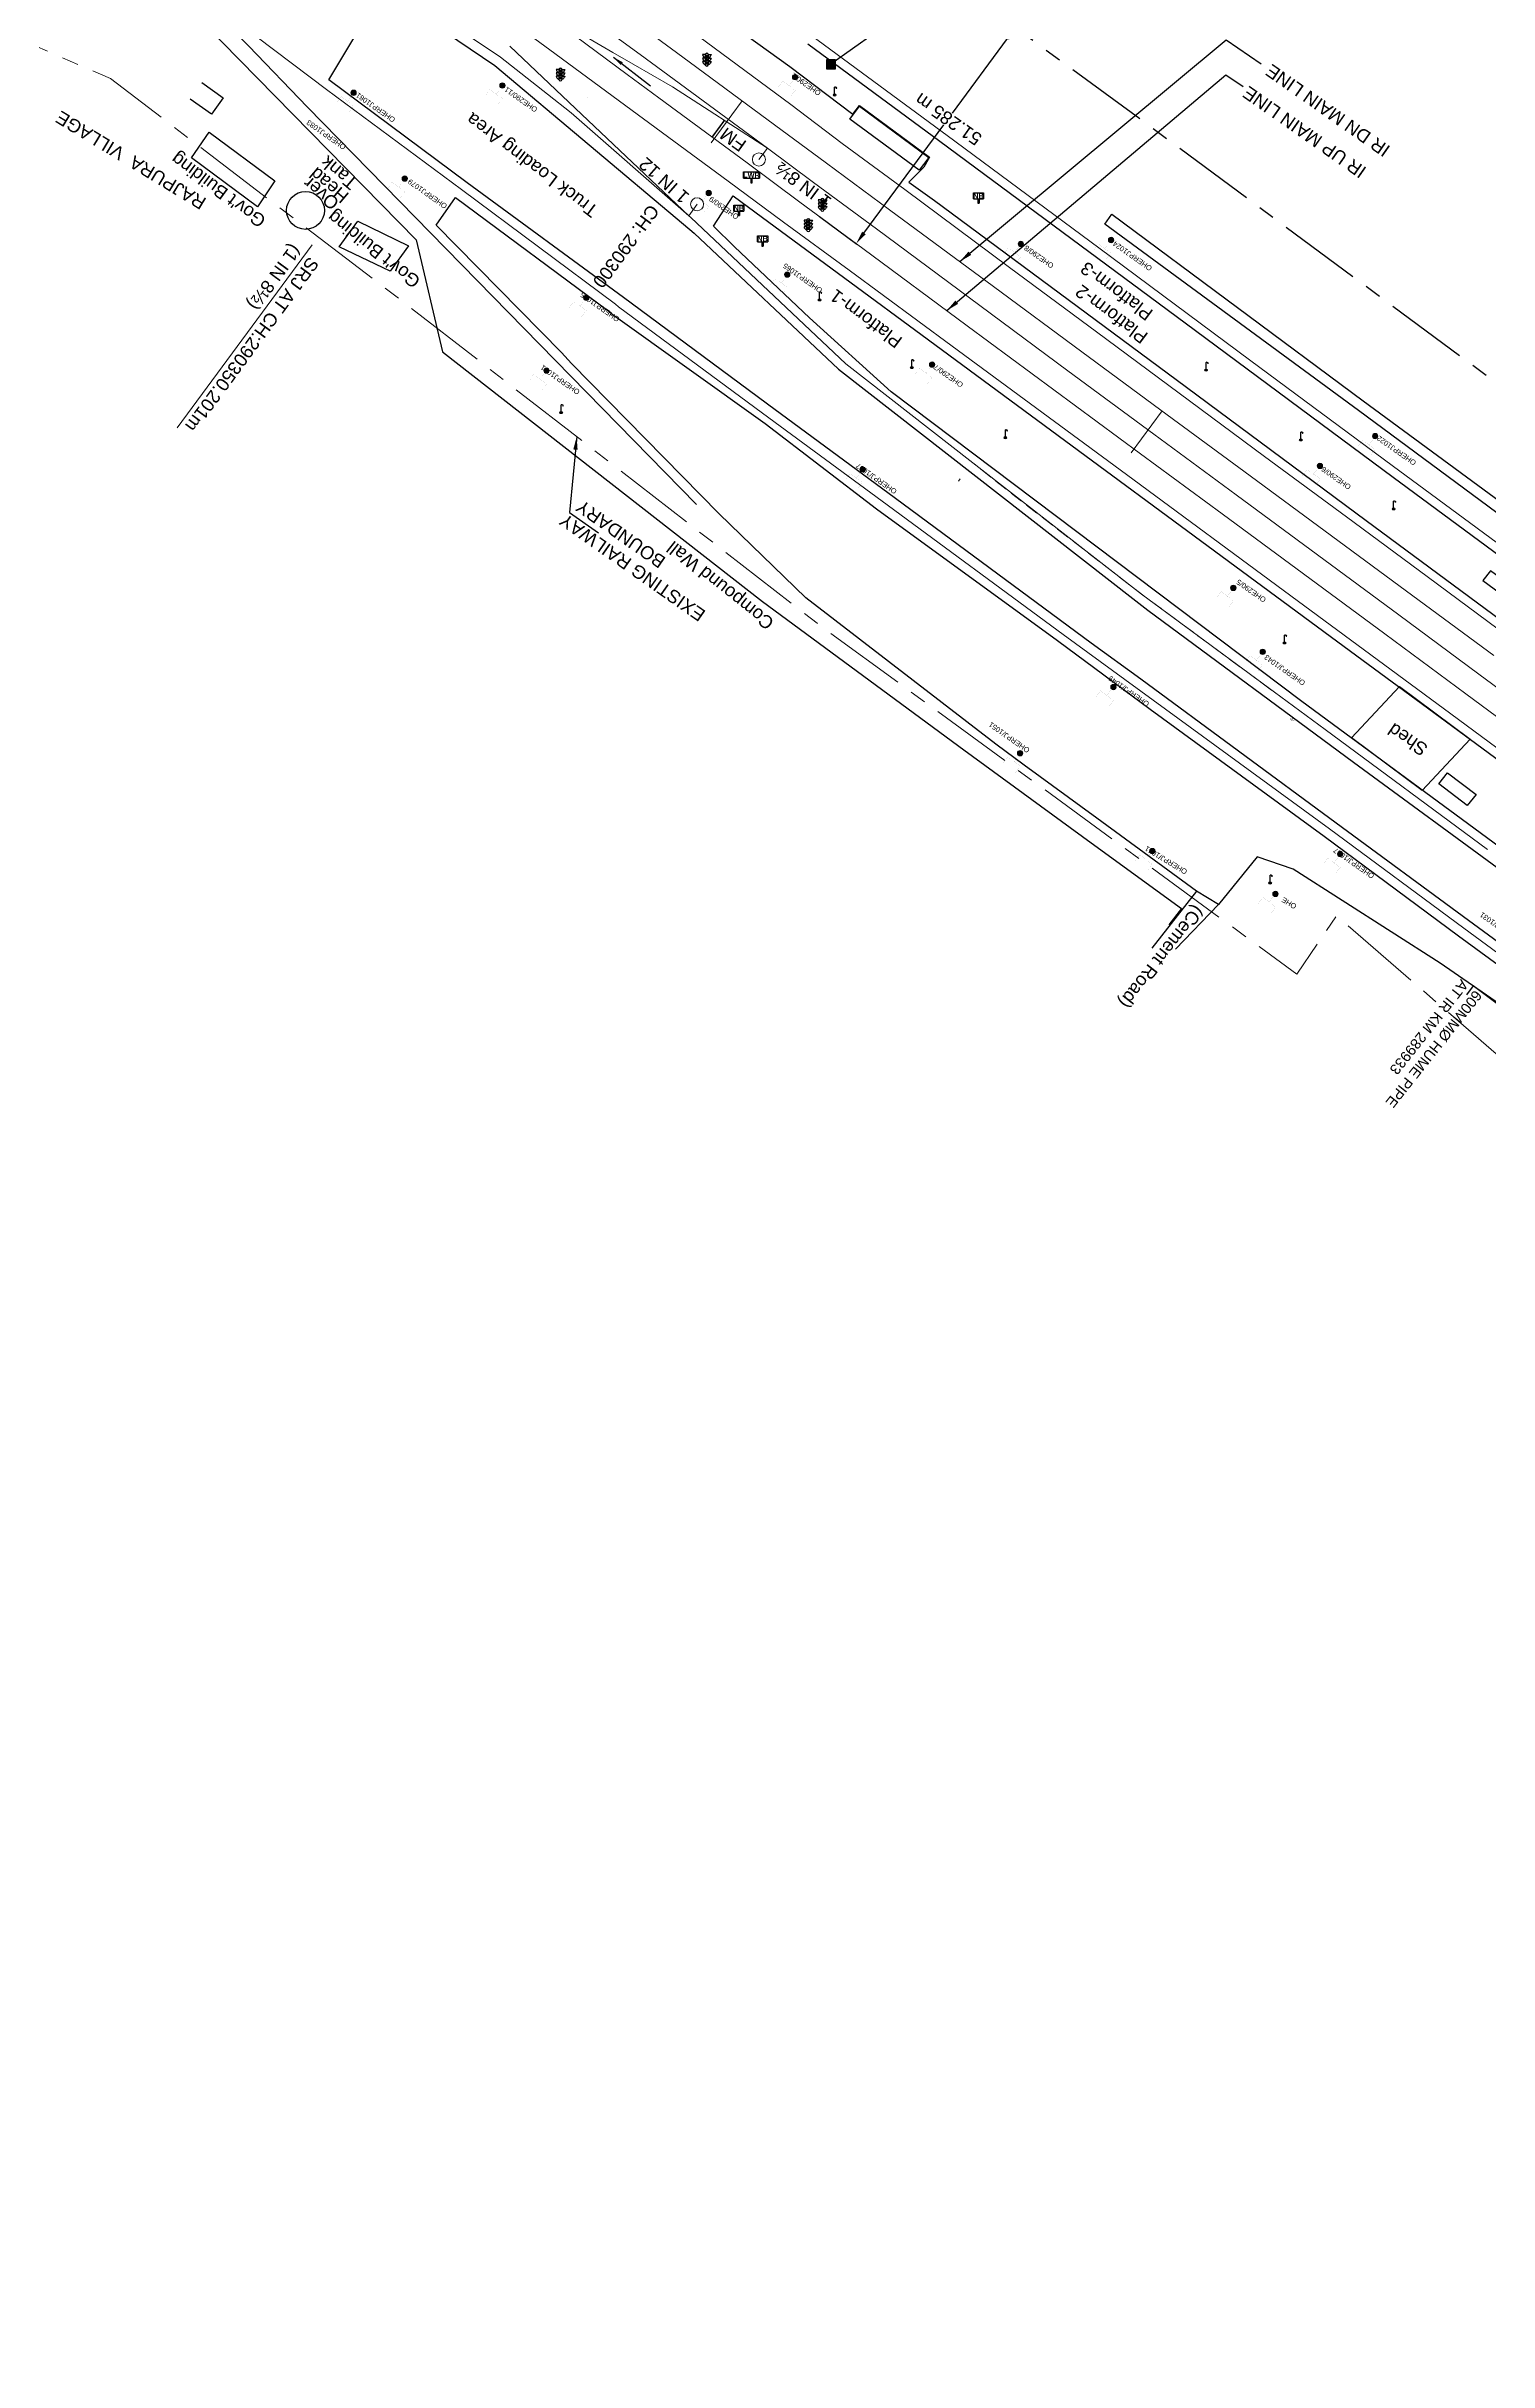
# Model space of a CAD drawing. Header units: metres. Extents: x 646303 to 662875, y 3366650 to 3378730.
# Drawn here: x 652546.8 to 652823.1, y 3373550.1 to 3373993.5 of the extents above; entities that cross this region are included whole.
import ezdxf
from ezdxf.enums import TextEntityAlignment as Align

# ---------------------------------------------------------------- set-up
doc = ezdxf.new("R2010")
doc.units = ezdxf.units.M
doc.header["$MEASUREMENT"] = 0
doc.header["$PDMODE"] = 3
doc.header["$PDSIZE"] = 0.5
doc.linetypes.add('CENTER', pattern=[50.8, 31.75, -6.35, 6.35, -6.35])
doc.linetypes.add('DASHED', pattern=[0.75, 0.5, -0.25])
for name, color, linetype in [('Bench_Mark', 7, 'Continuous'), ('COMPOUND_WALL', 251, 'Continuous'), ('DFCC Boundary', 6, 'CENTER'), ('FOOTPATH', 251, 'Continuous'), ('GOVT_BUILDING', 251, 'Continuous'), ('GRILL', 251, 'Continuous'), ('LAMP_POST', 7, 'Continuous'), ('LWR', 251, 'Continuous'), ('NAME_BOARD', 251, 'Continuous'), ('PLATFORM', 7, 'Continuous'), ('SH.NOS', 251, 'Continuous'), ('SHED', 252, 'Continuous'), ('SIGN_BOARD', 251, 'Continuous'), ('SIGNAL_POST', 8, 'Continuous'), ('STYLEREMARK', 251, 'Continuous'), ('SUB_ROAD_EDGE', 34, 'Continuous'), ('TOPO_TEXT', 251, 'Continuous'), ('Village Name', 7, 'Continuous'), ('WATER_PLINE_AIR_VALV', 4, 'Continuous')]:
    doc.layers.add(name, color=color, linetype=linetype)
for name, color, linetype, lineweight in [('Existing Chainage', 7, 'Continuous', 0), ('Existing IR Track', 143, 'Continuous', 0), ('Existing Railway Boundary', 7, 'CENTER', 0), ('flow direction', 7, 'Continuous', 0), ('OHE MAST', 8, 'Continuous', 0), ('OHE MAST TEXT', 8, 'Continuous', 0), ('PROPOSED DFCC TOE SLOPES - Cut & Connection', 239, 'Continuous', 0), ("RAJPURA STN. SRJ's", 251, 'Continuous', 0)]:
    doc.layers.add(name, color=color, linetype=linetype, lineweight=lineweight)
doc.styles.add('CUT-FILL', font='cut-fill.shx', dxfattribs={"height": 2})
doc.styles.add('NB', font='swissbo.ttf', dxfattribs={"height": 1.5})
doc.styles.get("Standard").update_dxf_attribs({"font": 'arial.ttf'})
doc.styles.add('Style-Arial', font='arial.ttf')
doc.styles.add('Vill txt', font='arial.ttf', dxfattribs={"height": 3})
doc.dimstyles.new('DIM', dxfattribs={"dimtxt": 2.5, "dimasz": 2.5, "dimexe": 0.18, "dimexo": 0.0625, "dimgap": 0.09, "dimtad": 0, "dimtih": 1, "dimtoh": 1, "dimdec": 3, "dimzin": 0, "dimdsep": 46, "dimtxsty": 'Standard', "dimcen": 0.09, "dimadec": 0, "dimazin": 0, "dimtfac": 1, "dimtdec": 3, "dimtofl": 0, "dimtmove": 0, "dimatfit": 3, "dimfxl": 1, "dimtolj": 1, "dimtzin": 0, "dimarcsym": 0})
doc.dimstyles.new('ISO-25', dxfattribs={"dimtxt": 2.5, "dimasz": 2.5, "dimexe": 1.25, "dimexo": 0.625, "dimtad": 1, "dimtxsty": 'Standard', "dimcen": 2.5, "dimadec": 0, "dimazin": 0, "dimtfac": 1, "dimtmove": 0, "dimatfit": 3, "dimfxl": 1, "dimarcsym": 0})

# ---------------------------------------------------------------- blocks, each defined once
blk = doc.blocks.new('LP')
for points in [[(0, 0), (0, 1.5)], [(0.25, 1.35), (0.44, 1.35)]]:
    blk.add_lwpolyline(points)
for centre, radius, start, end in [((0.07, 0.99), 0.519, 57.6425, 97.3165), ((0.34, 1.33), 0.094, 11.7012, 168.0476)]:
    blk.add_arc(centre, radius, start, end)
at = {"extrusion": (0, 0, -1)}
blk.add_ellipse((0, 0.01), major_axis=(0.308, 0), ratio=0.400495, dxfattribs=at)
blk.add_ellipse((0.35, 1.36), major_axis=(0.0017, 0.0438), ratio=0.461056, start_param=1.74022, end_param=4.575836)
blk = doc.blocks.new('LWR')
for p, q in [((-1.52, 2.09), (1.54, 2.09)), ((-1.52, 0.92), (-1.52, 2.09)), ((-1.52, 0.92), (1.54, 0.92)), ((1.54, 2.09), (1.54, 0.92))]:
    blk.add_line(p, q)
blk.add_lwpolyline([(-0.13, 0.92), (-0.13, 0), (0.13, 0), (0.13, 0.92)])
at = {"style": 'NB', "width": 1.025371}
blk.add_text('LWR', height=0.988, dxfattribs=at).set_placement((0, 1.5), align=Align.MIDDLE)
blk = doc.blocks.new('NB')
for p, q in [((-0.98, 0.82), (-0.98, 1.98)), ((-0.98, 1.98), (0.98, 1.98)), ((-0.98, 0.82), (0.98, 0.82)), ((-0.13, 0.82), (-0.13, 0)), ((-0.13, 0), (0.13, 0)), ((0.13, 0.82), (0.13, 0)), ((0.98, 1.98), (0.98, 0.82))]:
    blk.add_line(p, q)
at = {"style": 'NB', "width": 1.025371}
blk.add_text('NB', height=0.988, dxfattribs=at).set_placement((0, 1.4), align=Align.MIDDLE)
blk = doc.blocks.new('SIG')
for color, points in [(1, [(-0.22, 0.42, 0.180295), (-0.01, 0.33, -0.00255), (0.01, 0.33, -0.00255), (0.02, 0.33, 0.180295), (0.23, 0.42, -0.002654), (0.25, 0.44, 0.184495), (0.33, 0.65, 1.000001), (-0.32, 0.65, 0.184495), (-0.24, 0.44, -0.002654)]), (2, [(0.23, -0.23, -0.002654), (0.25, -0.21, 0.184495), (0.33, 0.01, 1.000001), (-0.32, 0.01, 0.184495), (-0.24, -0.21, -0.002654), (-0.22, -0.23, 0.180295), (-0.01, -0.32, -0.00255), (0.01, -0.32, -0.00255), (0.02, -0.32, 0.180295)]), (3, [(0.23, -0.88, -0.002654), (0.25, -0.86, 0.184495), (0.33, -0.64, 1.000001), (-0.32, -0.64, 0.184495), (-0.24, -0.86, -0.002654), (-0.22, -0.88, 0.395599)])]:
    blk.add_hatch(color=color).paths.add_polyline_path(points)
for p, q in [((-0.31, 0.98), (-0.32, -0.9)), ((0.33, -0.9), (0.32, 0.98))]:
    blk.add_line(p, q)
for points in [[(-0.31, 0.98), (-0.81, 0.98, 0.198758), (-0.42, 0.41, 0.003814), (-0.31, 0.39, 0.003814)], [(-0.31, 0.33), (-0.81, 0.33, 0.198758), (-0.42, -0.23, 0.003727), (-0.32, -0.26, 0.003727)], [(0.32, 0.98), (0.82, 0.98, -0.198758), (0.44, 0.41, -0.003814), (0.32, 0.39, -0.003814)], [(0.32, 0.33), (0.82, 0.33, -0.198758), (0.44, -0.23, -0.003727), (0.33, -0.26, -0.003727)], [(-0.32, -0.32), (-0.81, -0.32, 0.198758), (-0.42, -0.88, 0.003639), (-0.32, -0.9)], [(0.33, -0.32), (0.82, -0.32, -0.198758), (0.44, -0.88, -0.003639), (0.33, -0.9)]]:
    blk.add_lwpolyline(points, format="xyb")
for centre, radius, start, end in [((0.01, 0.91), 0.324, 12.4049, 167.5951), ((0.01, 0.81), 0.357, 27.7578, 152.2422), ((0.01, -0.9), 0.324, 181.4572, 358.5428)]:
    blk.add_arc(centre, radius, start, end)
blk = doc.blocks.new('TSB10')
at = {"layer": 'SH.NOS', "const_width": 0.0052}
blk.add_lwpolyline([(-0.02, 0.03), (0.02, 0.03), (0, 0.07)], close=True, dxfattribs=at)
at = {"layer": 'SH.NOS', "const_width": 0.00557}
blk.add_lwpolyline([(0, 0.03), (0, 0)], dxfattribs=at)
at = {"layer": 'SH.NOS', "style": 'CUT-FILL'}
blk.add_text('10', height=0.00787, dxfattribs=at).set_placement((-0.01, 0.04))
blk = doc.blocks.new('OHE MAST')
h = blk.add_hatch(color=256)
edge = h.paths.add_edge_path()
edge.add_arc((0, 0), 0.514, 0, 360)
at = {"const_width": 0.01, "flags": 128}
for points in [[(1.5, 3.5), (1.5, 2), (-1.5, 2), (-1.5, 3.5)], [(0, 2), (0, 0)]]:
    blk.add_lwpolyline(points, dxfattribs=at)
blk.add_circle((0, 0), 0.514)
blk = doc.blocks.new('*D6983')
at = {"layer": 'Defpoints', "color": 0, "linetype": 'Continuous', "ltscale": 0.5, "transparency": 16777216}
for p in [(652725.23, 3374002.23), (652732.32, 3373997.01), (652694.83, 3373960.93)]:
    blk.add_point(p, dxfattribs=at)
at = {"layer": 'DFCC Boundary', "color": 0, "linetype": 'Continuous', "lineweight": -2, "ltscale": 0.5, "transparency": 16777216}
for p, q in [((652725.28, 3374002.19), (652732.47, 3373996.9)), ((652730.84, 3373994.99), (652720.3, 3373980.68)), ((652703.41, 3373957.72), (652718.68, 3373978.47)), ((652694.88, 3373960.89), (652702.07, 3373955.6))]:
    blk.add_line(p, q, dxfattribs=at)
at = {"layer": 'DFCC Boundary', "color": 0, "linetype": 'Continuous', "ltscale": 0.5, "transparency": 16777216}
for points in [[(652730.51, 3373995.24), (652731.18, 3373994.75), (652732.32, 3373997.01)], [(652703.07, 3373957.97), (652703.74, 3373957.47), (652701.92, 3373955.71)]]:
    blk.add_solid(points, dxfattribs=at)
at = {"layer": 'DFCC Boundary', "color": 0, "linetype": 'Continuous', "ltscale": 0.5, "transparency": 16777216, "insert": (652719.57, 3373979.52), "char_height": 2.5, "attachment_point": 5, "rotation": 145}
blk.add_mtext('\\A1;51.285 m', dxfattribs=at)
blk = doc.blocks.new('BM')
blk.add_hatch(color=256).paths.add_polyline_path([(-0.88, 0.88), (-0.88, -0.88), (0.88, -0.88), (0.88, 0.88)])
for p, q in [((0.88, 0.88), (-0.88, 0.88)), ((-0.88, 0.88), (-0.88, -0.88)), ((0.88, -0.88), (0.88, 0.88)), ((-0.88, -0.88), (0.88, -0.88))]:
    blk.add_line(p, q)

msp = doc.modelspace()

# ---------------------------------------------------------------- linework, layer by layer
at = {"color": 5}
msp.add_polyline3d([(652836.7536, 3373823.5363, 0), (652825.9635, 3373809.1989, -114.811), (652820.0765, 3373813.5722, -114.811), (652818.7999, 3373811.8537, -114.811)], dxfattribs=at)
at = {"layer": 'COMPOUND_WALL', "linetype": 'Continuous'}
msp.add_lwpolyline([(652528.672, 3374004.28), (652542.615, 3374022.823), (652546.224, 3374027.61), (652550.714, 3374023.891), (652573.732, 3374001.181), (652617.664, 3373956.418), (652622.701, 3373934.998)], dxfattribs=at)
msp.add_polyline3d([(652622.701, 3373934.998, 271.487), (652684.001, 3373887.181, 270.324), (652722.557, 3373858.768, 270.284), (652746.952, 3373840.979, 270.414), (652764.209, 3373828.358, 270.431), (652761.789, 3373825.247, 270.815)], dxfattribs=at)
at = {"layer": 'DFCC Boundary', "ltscale": 0.5, "flags": 128}
msp.add_lwpolyline([(655695.597, 3371812.1897), (655640.8822, 3371912.823), (655580.0449, 3371996.7158), (655509.7792, 3372062.0857), (655426.9534, 3372113.9756), (655342.6069, 3372167.9462), (655257.8854, 3372221.2222), (655173.2688, 3372275.363), (655087.3459, 3372327.2788), (655002.8598, 3372380.6107), (654914.5097, 3372429.9473), (654741.1355, 3372529.4419), (654650.033, 3372576.4159), (654568.6995, 3372626.155), (654571.9877, 3372630.6369), (654391.4686, 3372756.327), (654377.1337, 3372736.8494), (654004.4289, 3373016.6995), (654007.7887, 3373020.6424), (653690.5739, 3373253.6486), (653690.5425, 3373253.6059), (653433.8132, 3373453.1485), (653440.7668, 3373462.5592), (653208.8394, 3373636.5534), (653216.1698, 3373646.5105), (653142.1983, 3373700.8896), (653053.6963, 3373771.1122), (652994.4341, 3373810.5255), (652929.3691, 3373859.5713), (652860.9168, 3373902.1103), (652749.6028, 3373984.4705), (652631.2396, 3374070.7175), (652636.2281, 3374078.1704), (652537.912, 3374145.7283), (652392.904, 3374241.2711), (652388.7719, 3374235.6812), (652308.569, 3374304.8076), (652315.9256, 3374314.7669), (652103.9815, 3374448.7876), (652083.1937, 3374464.1943), (652072.7494, 3374471.9329), (652052.3219, 3374487.0684), (652038.1897, 3374497.5387), (652024.0173, 3374508.0388), (652009.8347, 3374518.5254), (651995.6683, 3374529), (651981.7515, 3374539.2836), (651967.8828, 3374549.5317), (651954.6903, 3374559.2866), (651941.4997, 3374569.04), (651923.9377, 3374582.0168), (651906.3215, 3374595.0337), (651892.0868, 3374605.5547), (651877.7985, 3374616.1153), (651861.6288, 3374628.0564), (651845.5071, 3374639.9619), (651829.5757, 3374651.7544), (651824.7911, 3374655.296), (651813.6747, 3374663.5244), (651797.4592, 3374675.4968), (651792.6217, 3374679.0685), (651809.3453, 3374701.6999), (651798.0335, 3374710.0518), (651782.3495, 3374721.6444), (651766.6655, 3374733.2369), (651750.5163, 3374745.1875), (651734.3118, 3374757.179), (651717.3274, 3374769.6994), (651700.4625, 3374782.1317), (651684.6001, 3374793.8578), (651668.5938, 3374805.6902), (651652.6806, 3374817.4203), (651636.8173, 3374829.1137), (651620.9269, 3374840.8662), (651604.9647, 3374852.6718), (651588.7459, 3374864.6312), (651572.5882, 3374876.5455), (651556.6943, 3374888.2868), (651540.8409, 3374899.9983), (651524.5553, 3374912.0488), (651508.2568, 3374924.109), (651492.7938, 3374935.5157), (651477.3997, 3374946.8715), (651461.3291, 3374958.7436), (651445.2311, 3374970.6359), (651429.3555, 3374982.3615), (651413.4375, 3374994.1184), (651396.6322, 3375006.522), (651379.7761, 3375018.963), (651363.6644, 3375030.8565), (651352.7728, 3375038.8965), (651331.6522, 3375054.4784), (651315.7738, 3375066.1947), (651299.7306, 3375078.0412), (651283.6239, 3375089.9346), (651273.9044, 3375097.1057), (651264.2377, 3375104.2378), (651243.4187, 3375119.6324), (651222.5077, 3375135.095), (651201.5462, 3375150.5784), (651180.4926, 3375166.1298), (651161.7365, 3375179.9701), (651143.0969, 3375193.7244), (651126.6442, 3375205.9373), (651110.0563, 3375218.2505), (651088.7204, 3375233.9244), (651067.5473, 3375249.4788), (651049.4448, 3375262.8672), (651031.0656, 3375276.4601), (651013.3004, 3375289.5618), (650995.6557, 3375302.5748), (650975.556, 3375317.4171), (650955.4878, 3375332.2363), (650948.8014, 3375337.1771), (650951.4372, 3375340.7501), (650937.0874, 3375351.3535), (650916.0918, 3375366.8677), (650897.9224, 3375380.2929), (650879.805, 3375393.6796), (650866.8386, 3375403.2309), (650853.9116, 3375412.7532), (650835.5886, 3375426.289), (650817.2946, 3375439.8035), (650797.968, 3375454.1206), (650778.7222, 3375468.3781), (650760.7655, 3375481.6337), (650742.8011, 3375494.8949), (650723.0807, 3375509.4255), (650703.3693, 3375523.9495), (650688.6613, 3375534.8372), (650673.8463, 3375545.804), (650653.7938, 3375560.6295), (650633.6894, 3375575.4932), (650612.6421, 3375591.0542), (650592.0153, 3375606.3042), (650570.0328, 3375622.5591), (650548.5001, 3375638.4814), (650530.5234, 3375651.793), (650512.3606, 3375665.2423), (650494.7465, 3375678.2665), (650476.9008, 3375691.462), (650459.2976, 3375704.4721), (650441.3132, 3375717.7633), (650427.1261, 3375728.1319), (650413.8099, 3375737.864), (650402.677, 3375746.2697), (650389.8486, 3375755.6668), (650377.7322, 3375764.5425), (650360.7275, 3375777.1141), (650343.7744, 3375789.6482), (650325.0342, 3375803.5254), (650306.3109, 3375817.39), (650287.6225, 3375831.2124), (650268.717, 3375845.1957), (650250.337, 3375858.8009), (650231.8256, 3375872.5033), (650215.4559, 3375884.6355), (650199.261, 3375896.6381), (650189.9351, 3375903.5429), (650184.6476, 3375907.4517), (650170.3331, 3375918.0338), (650153.2211, 3375930.7288), (650135.9365, 3375943.5518), (650119.2313, 3375955.9159), (650102.3769, 3375968.3905), (650085.2738, 3375981.0461), (650068.2078, 3375993.6742), (650052.7787, 3376005.1011), (650037.4384, 3376016.4621), (650022.1728, 3376027.766), (650006.9632, 3376039.0283), (649974.7512, 3376062.8762), (649961.4537, 3376072.7117), (649948.2091, 3376082.508), (649944.476, 3376085.2722), (649918.728, 3376050.5341), (649909.4316, 3376057.4177), (649896.4092, 3376067.0604), (649893.7832, 3376069.0128), (649891.1645, 3376070.9437), (649888.4639, 3376072.9569), (649875.744, 3376082.3694), (649867.5551, 3376088.4016), (649853.4118, 3376098.8745), (649839.2513, 3376109.3603), (649829.0749, 3376116.9005), (649827.2194, 3376118.2675), (649818.0867, 3376125.0366), (649808.8566, 3376131.8779), (649793.2502, 3376143.4201), (649777.6288, 3376154.9733), (649763.6321, 3376165.3144), (649749.5741, 3376175.7007), (649733.9228, 3376187.2754), (649718.3343, 3376198.8036), (649705.3241, 3376208.4391), (649692.3703, 3376218.0327), (649678.0208, 3376228.6769), (649663.5747, 3376239.3366), (649646.4625, 3376252.0623), (649634.6272, 3376260.744), (649624.9192, 3376267.9946), (649615.0208, 3376275.3876), (649599.9831, 3376286.4834), (649588.9857, 3376294.598), (649590.032, 3376296.0132), (649586.1685, 3376298.8639), (649569.3593, 3376311.3207), (649552.641, 3376323.7102), (649537.2353, 3376335.0739), (649521.9792, 3376346.327), (649506.2408, 3376358.0035), (649490.3575, 3376369.7875), (649475.7578, 3376380.5673), (649461.1933, 3376391.3211), (649445.4753, 3376402.9572), (649429.8494, 3376414.5253), (649414.4906, 3376425.9209), (649378.3483, 3376452.6365), (649368.4603, 3376459.9984), (649352.6509, 3376471.6682), (649336.6992, 3376483.4434), (649322.3941, 3376494.1037), (649307.6557, 3376505.0862), (649290.8736, 3376517.4208), (649273.972, 3376529.8435), (649258.1992, 3376541.4854), (649242.2966, 3376553.2232), (649226.5432, 3376564.8634), (649210.8826, 3376576.435), (649195.2207, 3376588.0769), (649179.5326, 3376599.7383), (649164.9134, 3376610.5118), (649150.5177, 3376621.1205), (649135.415, 3376632.3287), (649120.2337, 3376643.5954), (649107.8929, 3376652.6743), (649095.5927, 3376661.7234), (649079.5687, 3376673.5769), (649063.4846, 3376685.4748), (649046.5651, 3376697.9756), (649029.6506, 3376710.4727), (649013.3465, 3376722.5351), (648996.9805, 3376734.6431), (648980.3936, 3376746.8979), (648963.6626, 3376759.259), (648946.7453, 3376771.7643), (648929.6945, 3376784.3682), (648913.5118, 3376796.3614), (648897.2206, 3376808.435), (648876.2496, 3376823.9678), (648855.1325, 3376839.6089), (648839.3985, 3376851.2044), (648823.6596, 3376862.8037), (648806.187, 3376875.7235), (648788.7814, 3376888.5937), (648772.4766, 3376900.6763), (648756.1277, 3376912.7915), (648748.6058, 3376918.3049), (648733.321, 3376929.6306), (648718.1841, 3376940.8501), (648694.1574, 3376958.9078), (648686.9154, 3376964.1595), (648685.9321, 3376964.8321), (648667.95, 3376978.2197), (648649.3198, 3376992.1471), (648633.5557, 3377003.8368), (648617.684, 3377015.6038), (648613.3865, 3377018.7718), (648613.1308, 3377018.4261), (648605.39, 3377024.1325), (648593.439, 3377032.9404), (648576.5994, 3377045.3816), (648559.8787, 3377057.7351), (648542.9247, 3377070.3132), (648525.9483, 3377082.908), (648511.3109, 3377093.7409), (648496.5572, 3377104.6599), (648477.562, 3377118.7172), (648458.5464, 3377132.7896), (648451.3349, 3377138.2101), (648435.5918, 3377149.862), (648422.1096, 3377159.9046), (648408.3664, 3377170.0637), (648394.6863, 3377180.1761), (648381.6588, 3377189.818), (648368.6059, 3377199.4787), (648354.1188, 3377210.196), (648339.6473, 3377220.9017), (648325.8166, 3377231.1386), (648311.9735, 3377241.3853), (648297.2469, 3377252.2824), (648283.6168, 3377262.3688), (648282.6002, 3377260.9951), (648281.5015, 3377261.8082), (648268.446, 3377271.4578), (648255.3849, 3377281.1115), (648243.3023, 3377290.0413), (648231.5826, 3377298.7116), (648230.1246, 3377299.843), (648216.137, 3377310.1827), (648202.3989, 3377320.3379), (648187.9045, 3377331.0225), (648173.4524, 3377341.7035), (648159.964, 3377351.7009), (648146.3755, 3377361.7726), (648132.3698, 3377372.1252), (648118.3132, 3377382.5155), (648104.5683, 3377392.6752), (648090.8453, 3377402.8186), (648079.0331, 3377411.5788), (648067.1746, 3377420.3734), (648052.1864, 3377431.461), (648037.1291, 3377442.5999), (648023.4384, 3377452.7367), (648009.6421, 3377462.9518), (647998.5681, 3377471.1475), (647977.6651, 3377486.6371), (647970.8013, 3377491.7424), (647954.3046, 3377504.0127), (647940.5645, 3377514.1537), (647927.1436, 3377524.0583), (647912.5029, 3377534.9198), (647897.7662, 3377545.8524), (647883.3488, 3377556.5286), (647868.9785, 3377567.1699), (647855.3948, 3377577.2425), (647841.7032, 3377587.3948), (647828.8284, 3377596.8277), (647815.9828, 3377606.2395), (647798.869, 3377618.9232), (647787.996, 3377626.9816), (647769.1212, 3377640.9619), (647756.6675, 3377650.183), (647742.624, 3377660.5991), (647728.5049, 3377671.0713), (647713.635, 3377682.0926), (647698.699, 3377693.1628), (647681.9918, 3377705.517), (647665.4025, 3377717.7839), (647652.0515, 3377727.6811), (647638.8028, 3377737.5025), (647625.2604, 3377747.546), (647611.724, 3377757.585), (647601.846, 3377764.9047), (647586.5632, 3377776.2354), (647574.9107, 3377784.8659), (647552.1318, 3377801.7377), (647544.5766, 3377807.3492), (647531.2096, 3377817.2774), (647518.7824, 3377826.4783), (647506.3678, 3377835.6698), (647493.0662, 3377845.5438), (647479.7149, 3377855.4547), (647466.3541, 3377865.3556), (647452.9886, 3377875.26), (647440.1702, 3377884.755), (647427.3392, 3377894.2595), (647421.9004, 3377898.2902), (647422.4016, 3377898.9655), (647413.1507, 3377905.8213), (647398.5546, 3377916.6386), (647385.2867, 3377926.4568), (647372.1159, 3377936.2032), (647357.4127, 3377947.1112), (647351.2811, 3377951.6601), (647330.0092, 3377967.4105), (647317.4471, 3377976.6964), (647304.414, 3377986.3606), (647291.335, 3377996.0589), (647278.7541, 3378005.3917), (647266.0777, 3378014.7954), (647252.9457, 3378024.4462), (647239.9839, 3378033.9719), (647225.7512, 3378044.5255), (647211.5179, 3378055.0796), (647196.511, 3378066.208), (647181.4966, 3378077.3419), (647167.7872, 3378087.5064), (647154.0498, 3378097.6917), (647140.7668, 3378107.5414), (647127.4862, 3378117.3893), (647113.2521, 3378127.9375), (647099.0375, 3378138.4713), (647085.0268, 3378148.8592), (647070.9977, 3378159.2608), (647056.5444, 3378169.9697), (647042.0873, 3378180.6814), (647027.5624, 3378191.4464), (647013.0728, 3378202.1851), (646999.864, 3378211.9684), (646986.6741, 3378221.7376), (646973.6148, 3378231.4185), (646960.4875, 3378241.1499), (646945.7953, 3378252.0414), (646931.0256, 3378262.9902), (646930.6274, 3378263.2852), (646951.9475, 3378292.0562)], dxfattribs=at)
at = {"layer": 'Existing Chainage', "color": 0, "linetype": 'Continuous', "lineweight": 13, "flags": 128}
for points in [[(652674.1355, 3373974.9881), (652680.0712, 3373983.0359)], [(652754.6027, 3373915.6118), (652760.5363, 3373923.6612)]]:
    msp.add_lwpolyline(points, dxfattribs=at)
at = {"layer": 'Existing IR Track'}
msp.add_line((652669.8367, 3373961.0394), (652671.4467, 3373963.226), dxfattribs=at)
at = {"layer": 'Existing IR Track', "flags": 128}
for points in [[(652669.8367, 3373961.0394), (652647.3403, 3373980.7166), (652642.7873, 3373984.3367), (652633.788, 3373991.3772), (652612.6089, 3374005.6185), (652554.892, 3374042.0626), (652529.7838, 3374057.6068), (652517.9942, 3374065.1919), (652497.37, 3374079.4544), (652491.829, 3374082.8093), (652487.0152, 3374085.7802), (652473.1934, 3374093.7948), (652460.4667, 3374100.5911), (652430.8185, 3374115.7449), (652419.8775, 3374121.005), (652405.3932, 3374127.3075), (652389.9415, 3374132.6317), (652381.0487, 3374135.1238), (652375.037, 3374136.5972), (652368.9951, 3374137.9518), (652362.491, 3374139.3409), (652347.7902, 3374142.3634), (652331.5174, 3374145.5517)], [(653126.201, 3373672.9183), (653117.4788, 3373680.4895), (653087.364, 3373704.6777), (653056.855, 3373727.188), (653018.3304, 3373755.5417), (652949.7314, 3373806.0918), (652919.4102, 3373828.3832), (652886.5558, 3373852.6383), (652863.3459, 3373869.7541), (652829.5996, 3373894.7682), (652804.5726, 3373913.1994), (652777.4858, 3373933.2401), (652748.3787, 3373954.897), (652719.3268, 3373976.3993), (652697.0863, 3373992.8052), (652679.5191, 3374005.8061), (652662.2454, 3374018.5936), (652647.6982, 3374029.2881), (652630.8054, 3374041.7311), (652618.4234, 3374050.8725), (652602.9383, 3374062.3321), (652587.4496, 3374073.837), (652571.5248, 3374085.4632), (652521.2923, 3374117.2724)], [(652444.5931, 3374103.5762), (652444.5932, 3374103.5762), (652457.1965, 3374096.4164), (652465.901, 3374090.7791), (652469.4627, 3374088.4378), (652487.6186, 3374075.2993), (652513.0694, 3374056.4247), (652515.8812, 3374054.3708), (652547.5371, 3374030.5975), (652564.4139, 3374015.199), (652564.4361, 3374015.1805), (652576.046, 3374004.307), (652587.1875, 3373995.2527), (652600.4391, 3373985.2315), (652626.3106, 3373966.0447), (652655.8077, 3373944.1006), (652656.4188, 3373943.5948), (652685.1992, 3373922.3619), (652706.8984, 3373906.3525), (652741.5422, 3373880.8665), (652792.5819, 3373843.6208), (652818.3171, 3373824.635), (652854.5097, 3373798.0049)], [(652671.3052, 3373905.747), (652644.2683, 3373933.398), (652620.3938, 3373957.7452), (652596.838, 3373981.8333), (652585.5495, 3373993.5876), (652581.7643, 3373997.389), (652564.4862, 3374015.1335)], [(652684.9088, 3373974.0018), (652666.7259, 3373985.7077), (652659.1875, 3373990.0307), (652655.3043, 3373992.2798), (652646.5927, 3373997.3976), (652634.3318, 3374005.5887)], [(653150.8967, 3373618.7451), (653124.3648, 3373638.158), (653088.091, 3373664.889), (653052.5048, 3373691.1437), (653021.0346, 3373714.3765), (652988.1136, 3373738.659), (652952.7205, 3373764.7408), (652912.8499, 3373794.2057), (652881.4043, 3373817.31), (652850.5782, 3373839.9979), (652815.81, 3373865.6463), (652785.1919, 3373888.2845), (652753.7133, 3373911.4717), (652720.2865, 3373936.0479), (652700.5729, 3373950.583), (652688.0284, 3373959.8103), (652677.4201, 3373967.6447), (652661.1815, 3373979.5816), (652643.2361, 3373992.7955), (652628.4274, 3374003.737)], [(652648.8785, 3374000.4055), (652660.5675, 3373991.9026), (652667.0701, 3373987.1391), (652684.9602, 3373973.9632), (652693.7286, 3373967.4219), (652705.842, 3373958.5035), (652725.6015, 3373943.8416), (652742.4825, 3373931.359), (652758.913, 3373919.2095), (652774.6934, 3373907.5904), (652790.2845, 3373896.1107), (652805.8485, 3373884.5982), (652821.2125, 3373873.2335), (652838.7376, 3373860.3047)], [(652651.8408, 3374003.8492), (652668.6975, 3373991.4246), (652686.2776, 3373978.4584), (652696.2257, 3373971.0733), (652708.3357, 3373962.1798), (652728.2451, 3373947.4643), (652745.1718, 3373934.987), (652761.5205, 3373922.9357), (652777.3932, 3373911.2322), (652792.9351, 3373899.7726), (652808.5586, 3373888.255), (652824.0478, 3373876.8364)], [(652646.1585, 3373996.8654), (652658.0259, 3373988.1084), (652664.116, 3373983.6316), (652681.0216, 3373971.1658), (652691.1573, 3373963.6305), (652703.1662, 3373954.7888), (652723.1651, 3373939.9847), (652739.7874, 3373927.715), (652756.3878, 3373915.4616), (652772.0152, 3373903.9661), (652787.618, 3373892.4888), (652803.1729, 3373880.9814), (652818.6998, 3373869.4947), (652836.047, 3373856.6678)], [(652826.8673, 3373880.4142), (652811.28, 3373891.9347), (652795.82, 3373903.3612), (652780.1532, 3373914.9633), (652763.8124, 3373927.0646), (652747.982, 3373938.7862), (652731.2911, 3373951.145), (652711.2606, 3373966.0839), (652699.233, 3373974.8742), (652689.394, 3373982.3054), (652671.8014, 3373995.3301)], [(652669.8367, 3373961.0394), (652648.1589, 3373981.5606), (652635.5694, 3373993.4777)], [(652724.2505, 3373913.7289), (652699.9106, 3373932.6656), (652670.2435, 3373960.6746), (652669.8785, 3373960.9999), (652669.8367, 3373961.0394)], [(652822.8586, 3373839.6816), (652791.7472, 3373862.6385), (652756.5796, 3373888.5765), (652724.2505, 3373913.7289)]]:
    msp.add_lwpolyline(points, dxfattribs=at)
at = {"layer": 'Existing IR Track', "color": 88, "linetype": 'DASHED', "ltscale": 5, "flags": 128}
msp.add_lwpolyline([(652781.4675, 3373870.2213), (652756.7503, 3373888.4474), (652732.2645, 3373907.3876), (652724.2505, 3373913.7289)], dxfattribs=at)
at = {"layer": 'Existing IR Track'}
msp.add_circle((652671.4467, 3373963.226), 1.2487, dxfattribs=at)
at = {"layer": 'Existing Railway Boundary', "ltscale": 0.5, "flags": 128}
msp.add_lwpolyline([(654002.209, 3372947.3374), (653941.6142, 3372995.8875), (653885.0948, 3373041.1722), (653849.3973, 3373069.6171), (653743.2122, 3373149.4146), (653618.3148, 3373244.7252), (653580.9535, 3373273.9706), (653528.5753, 3373314.5086), (653337.2875, 3373455.6537), (653241.7142, 3373522.5487), (653184.8817, 3373562.8841), (653178.3209, 3373554.058), (653007.7255, 3373673.7874), (652924.822, 3373729.8796), (652907.72, 3373740.0209), (652904.5642, 3373745.0641), (652864.1809, 3373771.0185), (652862.8289, 3373763.9282), (652836.0798, 3373790.575), (652793.9064, 3373826.9777), (652786.3399, 3373815.8276), (652694.4321, 3373883.0097), (652615.3514, 3373944.3753), (652559.0758, 3373987.3078), (652463.6034, 3374028.6205), (652316.9711, 3374087.5745), (652144.3796, 3374095.1872)], dxfattribs=at)
at = {"layer": 'FOOTPATH', "linetype": 'Continuous'}
msp.add_polyline3d([(652750.92, 3373961.339, 268.569), (652799.038, 3373925.588, 268.698), (652835.256, 3373898.978, 268.927), (652850.732, 3373886.619, 268.881), (652879.798, 3373864.552, 268.805), (652878.18, 3373862.382, 268.833), (652849.225, 3373885.123, 268.822), (652833.943, 3373897.271, 268.832), (652798.17, 3373923.737, 268.715), (652749.57, 3373959.394, 268.559)], close=True, dxfattribs=at)
at = {"layer": 'GOVT_BUILDING', "linetype": 'Continuous'}
msp.add_lwpolyline([(652576.6149, 3373986.5305), (652580.679, 3373983.618), (652578.423, 3373980.47), (652574.3589, 3373983.3825)], dxfattribs=at)
for points in [[(652590.551, 3373967.726), (652587.229, 3373962.765), (652574.5897, 3373972.1177), (652577.968, 3373977.037)], [(652606.479, 3373959.98), (652616.196, 3373955.299), (652612.6376, 3373950.393), (652602.922, 3373955.076)]]:
    msp.add_lwpolyline(points, close=True, dxfattribs=at)
msp.add_polyline3d([(652715.8407, 3373972.2174, 269.235), (652713.979, 3373969.769, 269.211), (652700.7, 3373979.538, 269.072), (652702.5618, 3373981.9865, 269.072)], close=True, dxfattribs=at)
msp.add_circle((652596.4415, 3373962.0575, 271.581), 3.6292, dxfattribs=at)
at = {"layer": 'GRILL', "linetype": 'Continuous'}
for points in [[(652833.075, 3373883.002, 270.004), (652834.557, 3373884.853, 270.022), (652823.407, 3373893.045, 270.03), (652821.925, 3373891.194, 270.03)], [(652820.651, 3373850.226, 270.037), (652818.974, 3373848.081, 270.042), (652813.533, 3373852.237, 270.048), (652815.21, 3373854.382, 270.048)]]:
    msp.add_polyline3d(points, close=True, dxfattribs=at)
at = {"layer": 'PLATFORM', "color": 7, "linetype": 'ByBlock', "ltscale": 5}
msp.add_lwpolyline([(652835.0191, 3373826.0169), (652860.4655, 3373806.1198), (652855.396, 3373799.518), (652819.229, 3373826.095), (652793.83, 3373844.713), (652756.423, 3373872.298), (652746.962, 3373879.209), (652707.956, 3373907.951), (652686.407, 3373923.87), (652657.369, 3373945.405), (652627.381, 3373967.319), (652600.901, 3373987.07), (652611.226, 3374004.376), (652632.731, 3373989.789), (652668.843, 3373959.413), (652670.861, 3373957.692), (652698.507, 3373931.656), (652755.506, 3373887.323), (652757.762, 3373885.527), (652797.162, 3373856.415), (652826.629, 3373834.814), (652835.0191, 3373826.0169)], dxfattribs=at)
msp.add_lwpolyline([(652625.165, 3373964.56), (652654.59, 3373942.711), (652655.393, 3373942.058), (652684.489, 3373921.251), (652705.803, 3373904.926), (652740.493, 3373879.708), (652758.259, 3373866.576), (652791.578, 3373842.216), (652817.313, 3373823.155), (652853.608, 3373796.594), (652850.973, 3373792.279), (652813.762, 3373817.924), (652785.642, 3373835.895), (652778.714, 3373838.264), (652771.33, 3373829.164), (652767.126, 3373831.731), (652748.047, 3373845.656), (652734.093, 3373855.857), (652728.652, 3373859.883), (652692.309, 3373887.904), (652675.661, 3373903.957), (652647.374, 3373932.764), (652645.477, 3373934.818), (652621.488, 3373959.219)], close=True, dxfattribs=at)
at = {"layer": 'PLATFORM', "linetype": 'Continuous'}
for points in [[(652669.243, 3374004.067, 269.575), (652689.213, 3373989.595, 269.652), (652701.278, 3373980.4997, 269.525), (652702.5316, 3373982.141, 269.525), (652715.964, 3373972.254, 269.688), (652714.877, 3373970.319, 269.503), (652714.877, 3373970.319, 269.503), (652712.036, 3373967.475, 269.076), (652716.901, 3373963.938, 269.643), (652763.215, 3373929.705, 269.661), (652799.634, 3373902.66, 269.667), (652884.63, 3373839.819, 269.643), (652931.86, 3373805.204, 269.529), (652979.135, 3373770.293, 269.511), (653028.214, 3373734.174, 269.551), (653069.051, 3373703.964, 269.553), (653096.933, 3373683.524, 269.558), (653101.589, 3373680.073, 268.752), (653104.004, 3373683.171, 269.078), (653108.457, 3373680.268, 269.511), (653113.801, 3373675.867, 268.858)], [(653113.29, 3373675.142, 268.878), (653113.801, 3373675.867, 268.858), (653115.666, 3373677.901, 268.873), (653116.492, 3373679.074, 268.871), (653111.237, 3373683.575, 269.527), (653102.705, 3373690.716, 269.503), (653074.593, 3373712.055, 269.536), (653034.011, 3373741.861, 269.534), (652986.021, 3373777.355, 269.532), (652946.277, 3373806.659, 269.53), (652892.624, 3373846.04, 269.63), (652804.761, 3373910.9, 269.693), (652764.959, 3373940.443, 269.69), (652717.976, 3373975.248, 269.631), (652692.682, 3373993.91, 269.605)], [(652787.281, 3373867.995, 269.725), (652708.632, 3373927.338, 269.766), (652692.95, 3373941.469, 269.686), (652678.59, 3373955.058, 269.695), (652674.622, 3373959.05, 269.053), (652678.341, 3373964.85, 269.039), (652683.99, 3373960.684, 269.712), (652699.484, 3373949.247, 269.724), (652715.759, 3373937.292, 269.727), (652795.422, 3373878.576, 269.773), (652833.403, 3373850.6, 269.735), (652875.739, 3373819.35, 269.687), (652897.194, 3373803.553, 269.639), (652919.463, 3373787.155, 269.636), (652994.236, 3373731.977, 269.692), (652991.521, 3373728.951, 269.642)], [(652898.742, 3373785.771, 269.678), (652881.757, 3373798.293, 269.618), (652868.259, 3373808.229, 269.668), (652825.091, 3373840.196, 269.684), (652787.281, 3373867.995, 269.725)]]:
    msp.add_polyline3d(points, dxfattribs=at)
at = {"layer": 'PROPOSED DFCC TOE SLOPES - Cut & Connection', "linetype": 'Continuous', "lineweight": 0, "flags": 128}
msp.add_lwpolyline([(652721.8403, 3373910.6311), (652721.4966, 3373910.1893)], dxfattribs=at)
at = {"layer": "RAJPURA STN. SRJ's", "color": 7}
msp.add_line((652684.9088, 3373974.0018), (652683.2924, 3373971.8059), dxfattribs=at)
at = {"layer": "RAJPURA STN. SRJ's", "color": 7, "const_width": 0.3, "elevation": 268.988, "flags": 128}
msp.add_lwpolyline([(652676.6871, 3373979.2944), (652674.3337, 3373976.0973)], dxfattribs=at)
at = {"layer": "RAJPURA STN. SRJ's", "lineweight": 13, "flags": 128}
msp.add_lwpolyline([(652571.8602, 3373920.4053), (652597.6942, 3373955.4819)], dxfattribs=at)
at = {"layer": "RAJPURA STN. SRJ's", "color": 7}
msp.add_circle((652683.2924, 3373971.8059), 1.2487, dxfattribs=at)
at = {"layer": 'SHED', "linetype": 'Continuous'}
msp.add_polyline3d([(652796.7969, 3373861.0816, 273.3503), (652806.002, 3373870.867, 273.398), (652819.541, 3373860.795, 273.421), (652810.3358, 3373851.0095, 273.421)], close=True, dxfattribs=at)
at = {"layer": 'STYLEREMARK'}
msp.add_line((652709.5173, 3373998.8666, 397.8593), (652697.0897, 3373990.0267, 268.9741), dxfattribs=at)
at = {"layer": 'SUB_ROAD_EDGE', "linetype": 'Continuous'}
for points in [[(652767.136, 3373831.726, 269.376), (652758.548, 3373820.798, 269.318)], [(652771.33, 3373829.164, 269.447), (652763.116, 3373820.622, 269.399)]]:
    msp.add_polyline3d(points, dxfattribs=at)

# ---------------------------------------------------------------- block references
at = {"layer": 'Bench_Mark'}
msp.add_blockref('BM', (652697.0897, 3373990.0267, 268.9741), dxfattribs=at)
at = {"layer": 'LAMP_POST', "linetype": 'Continuous'}
for p in [(652697.793, 3373984.132, 269.809), (652694.911, 3373944.911, 272.787), (652712.578, 3373931.936, 269.981), (652768.942, 3373931.464, 271.441), (652645.404, 3373923.33, 273.47), (652730.497, 3373918.522, 271.568), (652787.091, 3373918.104, 271.432), (652804.867, 3373904.885, 271.585), (652783.963, 3373879.233, 271.428), (652781.202, 3373833.256, 272.449)]:
    msp.add_blockref('LP', p, dxfattribs=at)
at = {"layer": 'LWR', "linetype": 'Continuous'}
msp.add_blockref('LWR', (652681.867, 3373967.325, 268.978), dxfattribs=at)
at = {"layer": 'NAME_BOARD', "linetype": 'Continuous'}
for p in [(652725.357, 3373963.427, 271.952), (652679.443, 3373961.081, 269.505), (652683.997, 3373955.224, 272.171)]:
    msp.add_blockref('NB', p, dxfattribs=at)
at = {"layer": 'OHE MAST', "color": 2, "rotation": 143.3908318566117}
for p in [(652634.148, 3373985.976), (652690.229, 3373987.572), (652605.664, 3373984.578), (652615.453, 3373968.144), (652673.671, 3373965.387), (652733.465, 3373955.631), (652750.74, 3373956.389), (652688.72, 3373949.762), (652650.208, 3373945.319), (652716.461, 3373932.531), (652642.603, 3373931.382), (652801.329, 3373918.84), (652703.173, 3373912.447), (652790.759, 3373913.135), (652774.165, 3373889.778), (652779.788, 3373877.536), (652751.189, 3373870.797), (652733.312, 3373858.121), (652758.65, 3373839.392), (652794.627, 3373838.801), (652782.229, 3373831.176)]:
    msp.add_blockref('OHE MAST', p, dxfattribs=at)
at = {"layer": 'SIGN_BOARD', "linetype": 'Continuous'}
msp.add_blockref('TSB10', (652650.524, 3373983.66, 271.501), dxfattribs=at)
at = {"layer": 'SIGNAL_POST', "linetype": 'Continuous'}
for p in [(652673.298, 3373990.904, 268.742), (652645.267, 3373988.081, 268.947), (652695.452, 3373963.125, 268.92), (652692.743, 3373959.235, 269.035)]:
    msp.add_blockref('SIG', p, dxfattribs=at)

# ---------------------------------------------------------------- texts
at = {"color": 5, "insert": (652821.9558, 3373811.68, -272.2788), "char_height": 2, "attachment_point": 1, "rotation": 231.553556}
msp.add_mtext_dynamic_manual_height_columns('600MM%%C HUME PIPE \\PAT IR KM 289933', width=36.96691, gutter_width=1.25, heights=[0], dxfattribs=at)
at = {"layer": 'Existing Chainage', "color": 0, "linetype": 'Continuous', "lineweight": 0, "insert": (652652.2938, 3373947.6906), "char_height": 2.5, "attachment_point": 6, "rotation": 233.589104, "line_spacing_factor": 0.6, "style": 'Style-Arial'}
msp.add_mtext('CH: 290300', dxfattribs=at)
at = {"layer": 'Existing IR Track', "color": 7, "lineweight": 0}
for s, p in [('IR DN MAIN LINE', (652780.8226, 3373989.1854)), ('IR UP MAIN LINE', (652776.4194, 3373984.9906))]:
    msp.add_text(s, height=2.5, rotation=145, dxfattribs=at).set_placement(p, align=Align.MIDDLE_RIGHT)
at = {"layer": 'Existing IR Track'}
msp.add_text('1 IN 12', height=2.5, rotation=138.748848, dxfattribs=at).set_placement((652670.1689, 3373964.9967))
at = {"layer": 'Existing Railway Boundary', "linetype": 'Continuous', "ltscale": 5}
for s, p in [('EXISTING RAILWAY', (652673.2777, 3373885.2298)), ('BOUNDARY', (652665.6388, 3373895.4262))]:
    msp.add_text(s, height=2.5, rotation=145, dxfattribs=at).set_placement(p)
at = {"layer": 'OHE MAST TEXT'}
for s, rotation, p in [('OHE290/1', 145, (652692.3241, 3373986.2063)), ('OHERPJ1081', 145, (652609.8618, 3373981.7502)), ('OHE290/11', 145, (652637.7002, 3373983.2815)), ('OHERPJ1083', 145, (652600.3983, 3373976.5299)), ('OHERPJ1079', 145, (652619.8043, 3373965.2139)), ('OHE290/9', 145, (652676.5799, 3373962.5281)), ('OHERPJ1024', 145, (652754.8401, 3373953.3164)), ('OHERPJ1065', 145, (652691.6707, 3373949.0941)), ('OHE290/8', 145, (652736.9222, 3373953.1671)), ('OHERPJ1075', 145, (652652.8191, 3373943.5653)), ('OHERPJ1071', 145, (652645.2141, 3373929.6283)), ('OHE290/7', 145, (652719.5812, 3373930.3534)), ('OHERPJ1022', 145, (652805.419, 3373916.0729)), ('OHERPJ/1057', 145, (652705.7841, 3373910.6933)), ('OHE290/6', 145, (652793.8524, 3373910.8024)), ('OHE290/5', 145, (652777.584, 3373889.2016)), ('OHERPJ/1043', 145, (652784.0148, 3373874.0332)), ('OHERPJ/1049', 145, (652754.1282, 3373869.9895)), ('OHERPJ/1051', 145, (652731.2317, 3373861.1419)), ('OHERPJ/1041', 149, (652761.2611, 3373837.6383)), ('OHERPJ/1037', 145, (652797.2381, 3373837.0473)), ('OHE', 149, (652784.8401, 3373829.4223)), ('OHERPJ/1031', 145, (652825.286, 3373824.7309))]:
    msp.add_text(s, height=1, rotation=rotation, dxfattribs=at).set_placement(p, align=Align.MIDDLE_CENTER)
at = {"layer": "RAJPURA STN. SRJ's", "color": 7}
for s, rotation, p in [('FM', 144.2, (652681.1219, 3373975.14)), ('1 IN 8½', 143.563379, (652697.4137, 3373964.2084))]:
    msp.add_text(s, height=2.5, rotation=rotation, dxfattribs=at).set_placement(p)
at = {"layer": "RAJPURA STN. SRJ's", "lineweight": 13, "insert": (652596.1801, 3373954.0859), "char_height": 2.5, "width": 41.718858, "attachment_point": 4, "rotation": 233.649422, "line_spacing_factor": 0.648, "style": 'Style-Arial'}
msp.add_mtext('\\A1;\\pxsm1;SRJ AT {\\A0;CH:290350.201m (1 IN 8½)}', dxfattribs=at)
at = {"layer": 'TOPO_TEXT'}
for s, rotation, p in [('Truck Loading Area', 142.852901, (652652.7255, 3373962.5319)), ('Head', 139.759771, (652604.9656, 3373965.1328)), ('Tank', 139.759771, (652606.6377, 3373967.7216)), ('Over', 139.759771, (652603.1112, 3373963.8154)), ('Platform-3', 143.195227, (652758.9959, 3373942.7588)), ('Platform-1', 143.195227, (652710.9845, 3373937.4998)), ('Platform-2', 143.195227, (652758.026, 3373938.3454)), ('Compound Wall', 141.56827, (652686.4097, 3373883.4868)), ('Shed', 145.888145, (652811.6543, 3373859.4768)), ('(Cement Road)', 231.837217, (652766.7807, 3373829.2709))]:
    msp.add_text(s, height=2.5, rotation=rotation, dxfattribs=at).set_placement(p)
for rotation, p in [(143.49979, (652579.7315, 3373965.9424)), (141.56827, (652609.5045, 3373954.5992))]:
    msp.add_text("Gov't Building", height=2.5, rotation=rotation, dxfattribs=at).set_placement(p, align=Align.MIDDLE_CENTER)
at = {"layer": 'Village Name', "style": 'Vill txt'}
msp.add_text('RAJPURA  VILLAGE', height=2.5, rotation=148.718894, dxfattribs=at).set_placement((652562.9821, 3373971.668), align=Align.MIDDLE_CENTER)
at = {"layer": 'WATER_PLINE_AIR_VALV'}
msp.add_text('VL', height=0.5, dxfattribs=at).set_placement((652785.024, 3373864.38, 269.047))

# ---------------------------------------------------------------- dimensions: what is measured, and where the dimension line sits
at = {"layer": 'DFCC Boundary', "linetype": 'Continuous', "ltscale": 0.5}
dim = msp.add_linear_dim(base=(652732.3246, 3373997.0082), p1=(652694.8309, 3373960.9257), p2=(652725.2317, 3374002.2288), angle=53.645455, dimstyle='DIM', override={"dimpost": ' m', "dimtmove": 2}, dxfattribs=at)
dim.commit()
dim.dimension.update_dxf_attribs({"geometry": '*D6983', "text_midpoint": (652719.5704, 3373979.5214), "dimtype": 129, "text_rotation": 145})

# ---------------------------------------------------------------- leaders
at = {"layer": 'Existing IR Track', "color": 7, "lineweight": 0}
for points in [[(652721.7724, 3373952.2484), (652772.8103, 3373994.7357), (652779.5119, 3373990.1012)], [(652719.2711, 3373942.8672), (652772.7243, 3373987.9925), (652776.067, 3373985.7559)]]:
    msp.add_leader(points, dimstyle='ISO-25', override={"dimtxt": 0.5, "dimtad": 0}, dxfattribs=at)
at = {"layer": 'Existing Railway Boundary', "linetype": 'Continuous', "ltscale": 5}
msp.add_leader([(652648.386, 3373918.7409), (652647.009, 3373904.2008), (652652.5556, 3373900.2995)], dimstyle='ISO-25', override={"dimtxt": 0.5, "dimtad": 0}, dxfattribs=at)
at = {"layer": 'flow direction', "lineweight": 0}
msp.add_leader([(652655.4364, 3373991.3743), (652662.4966, 3373985.9368)], dimstyle='ISO-25', override={"dimtxt": 0.5, "dimasz": 2, "dimtad": 0}, dxfattribs=at)

doc.saveas('drawing.dxf')
